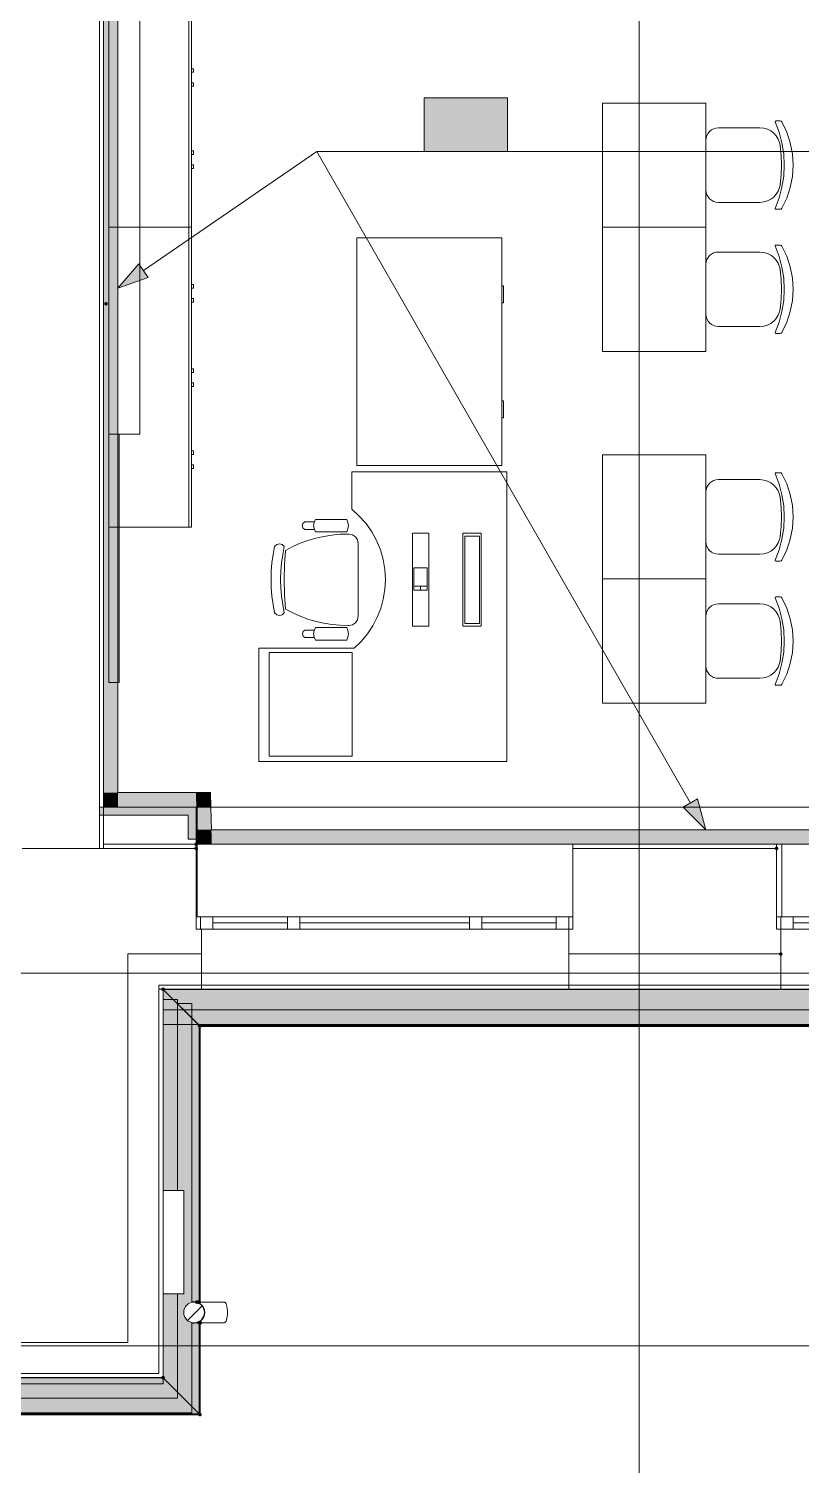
# Model space of a CAD drawing. Header units: millimetres. Extents: x 0 to 1189, y 0 to 841.
# Drawn here: x 375.7 to 413, y 282.1 to 351.5 of the extents above; entities that cross this region are included whole.
import ezdxf

# ---------------------------------------------------------------- set-up
doc = ezdxf.new("R2010")
doc.units = ezdxf.units.MM

msp = doc.modelspace()

# ---------------------------------------------------------------- hatches: boundary and pattern name
at = {"true_color": 0xf1d696}
h = msp.add_hatch(color=41, dxfattribs=at)
h.dxf.hatch_style = 2
h.paths.add_polyline_path([(379.982581, 314.604251), (379.282579, 314.604251), (379.282579, 366.601331), (379.982581, 366.601331)])
at = {"true_color": 0xffffff}
h = msp.add_hatch(color=7, dxfattribs=at)
h.dxf.hatch_style = 2
h.paths.add_polyline_path([(394.775603, 348.174303), (398.815609, 348.174303), (398.815609, 345.586299), (394.775603, 345.586299)])
h = msp.add_hatch(color=7, dxfattribs=at)
h.dxf.hatch_style = 2
h.paths.add_polyline_path([(394.775603, 348.174303), (398.815609, 348.174303), (398.815609, 345.586299), (394.775603, 345.586299)])
h = msp.add_hatch(color=7, dxfattribs=at)
h.dxf.hatch_style = 2
h.paths.add_polyline_path([(394.775603, 348.174303), (398.815609, 348.174303), (398.815609, 345.586299), (394.775603, 345.586299)])
at = {"true_color": 0x0077b0}
h = msp.add_hatch(color=144, dxfattribs=at)
h.paths.add_polyline_path([(395.987293, 346.776842), (395.987293, 347.583821), (395.957803, 347.740504), (395.868781, 347.871556), (395.740142, 347.957959), (395.583803, 347.987311), (395.427327, 347.957959), (395.296069, 347.871556), (395.208632, 347.740504), (395.180314, 347.583821), (395.180314, 346.776842), (395.208632, 346.620504), (395.296069, 346.491864), (395.427327, 346.402842), (395.583803, 346.373352), (395.740142, 346.402842), (395.868781, 346.491864), (395.957803, 346.620504)])
h.paths.add_polyline_path([(396.187935, 346.776842), (396.176782, 346.656186), (396.143356, 346.54416), (396.087709, 346.441126), (396.009893, 346.347445), (395.918124, 346.270146), (395.816072, 346.215636), (395.704407, 346.183347), (395.583803, 346.17271), (395.462071, 346.183347), (395.350364, 346.215636), (395.248165, 346.270146), (395.154958, 346.347445), (395.077228, 346.441126), (395.02177, 346.54416), (394.988534, 346.656186), (394.977466, 346.776842), (394.977466, 347.583821), (394.988534, 347.705554), (395.02177, 347.817261), (395.077228, 347.91946), (395.154958, 348.012667), (395.248165, 348.090483), (395.350364, 348.14613), (395.462071, 348.179556), (395.583803, 348.190709), (395.704459, 348.179599), (395.816485, 348.146474), (395.919519, 348.091646), (396.0132, 348.015423), (396.089104, 347.921785), (396.143769, 347.818639), (396.176833, 347.705984), (396.187935, 347.583821)])
h = msp.add_hatch(color=144, dxfattribs=at)
h.paths.add_polyline_path([(395.987293, 346.776842), (395.987293, 347.583821), (395.957803, 347.740504), (395.868781, 347.871556), (395.740142, 347.957959), (395.583803, 347.987311), (395.427327, 347.957959), (395.296069, 347.871556), (395.208632, 347.740504), (395.180314, 347.583821), (395.180314, 346.776842), (395.208632, 346.620504), (395.296069, 346.491864), (395.427327, 346.402842), (395.583803, 346.373352), (395.740142, 346.402842), (395.868781, 346.491864), (395.957803, 346.620504)])
h.paths.add_polyline_path([(396.187935, 346.776842), (396.176782, 346.656186), (396.143356, 346.54416), (396.087709, 346.441126), (396.009893, 346.347445), (395.918124, 346.270146), (395.816072, 346.215636), (395.704407, 346.183347), (395.583803, 346.17271), (395.462071, 346.183347), (395.350364, 346.215636), (395.248165, 346.270146), (395.154958, 346.347445), (395.077228, 346.441126), (395.02177, 346.54416), (394.988534, 346.656186), (394.977466, 346.776842), (394.977466, 347.583821), (394.988534, 347.705554), (395.02177, 347.817261), (395.077228, 347.91946), (395.154958, 348.012667), (395.248165, 348.090483), (395.350364, 348.14613), (395.462071, 348.179556), (395.583803, 348.190709), (395.704459, 348.179599), (395.816485, 348.146474), (395.919519, 348.091646), (396.0132, 348.015423), (396.089104, 347.921785), (396.143769, 347.818639), (396.176833, 347.705984), (396.187935, 347.583821)])
h = msp.add_hatch(color=144, dxfattribs=at)
h.paths.add_polyline_path([(395.987293, 346.776842), (395.987293, 347.583821), (395.957803, 347.740504), (395.868781, 347.871556), (395.740142, 347.957959), (395.583803, 347.987311), (395.427327, 347.957959), (395.296069, 347.871556), (395.208632, 347.740504), (395.180314, 347.583821), (395.180314, 346.776842), (395.208632, 346.620504), (395.296069, 346.491864), (395.427327, 346.402842), (395.583803, 346.373352), (395.740142, 346.402842), (395.868781, 346.491864), (395.957803, 346.620504)])
h.paths.add_polyline_path([(396.187935, 346.776842), (396.176782, 346.656186), (396.143356, 346.54416), (396.087709, 346.441126), (396.009893, 346.347445), (395.918124, 346.270146), (395.816072, 346.215636), (395.704407, 346.183347), (395.583803, 346.17271), (395.462071, 346.183347), (395.350364, 346.215636), (395.248165, 346.270146), (395.154958, 346.347445), (395.077228, 346.441126), (395.02177, 346.54416), (394.988534, 346.656186), (394.977466, 346.776842), (394.977466, 347.583821), (394.988534, 347.705554), (395.02177, 347.817261), (395.077228, 347.91946), (395.154958, 348.012667), (395.248165, 348.090483), (395.350364, 348.14613), (395.462071, 348.179556), (395.583803, 348.190709), (395.704459, 348.179599), (395.816485, 348.146474), (395.919519, 348.091646), (396.0132, 348.015423), (396.089104, 347.921785), (396.143769, 347.818639), (396.176833, 347.705984), (396.187935, 347.583821)])
h = msp.add_hatch(color=144, dxfattribs=at)
h.dxf.hatch_style = 2
h.paths.add_polyline_path([(398.410413, 347.8462), (398.178902, 347.614689), (398.108347, 347.583821), (398.03221, 347.609108), (398.006923, 347.685245), (398.035035, 347.7558), (398.430256, 348.151022), (398.471046, 348.180374), (398.511836, 348.190709), (398.587973, 348.165147), (398.61326, 348.088734), (398.61326, 346.271378), (398.587973, 346.196619), (398.511836, 346.17271), (398.4357, 346.196619), (398.410413, 346.271378)])
h = msp.add_hatch(color=144, dxfattribs=at)
h.dxf.hatch_style = 2
h.paths.add_polyline_path([(398.410413, 347.8462), (398.178902, 347.614689), (398.108347, 347.583821), (398.03221, 347.609108), (398.006923, 347.685245), (398.035035, 347.7558), (398.430256, 348.151022), (398.471046, 348.180374), (398.511836, 348.190709), (398.587973, 348.165147), (398.61326, 348.088734), (398.61326, 346.271378), (398.587973, 346.196619), (398.511836, 346.17271), (398.4357, 346.196619), (398.410413, 346.271378)])
h = msp.add_hatch(color=144, dxfattribs=at)
h.dxf.hatch_style = 2
h.paths.add_polyline_path([(398.410413, 347.8462), (398.178902, 347.614689), (398.108347, 347.583821), (398.03221, 347.609108), (398.006923, 347.685245), (398.035035, 347.7558), (398.430256, 348.151022), (398.471046, 348.180374), (398.511836, 348.190709), (398.587973, 348.165147), (398.61326, 348.088734), (398.61326, 346.271378), (398.587973, 346.196619), (398.511836, 346.17271), (398.4357, 346.196619), (398.410413, 346.271378)])
h = msp.add_hatch(color=144, dxfattribs=at)
h.dxf.hatch_style = 2
h.paths.add_polyline_path([(397.500833, 346.674867), (396.693854, 346.674867), (396.617717, 346.70043), (396.59243, 346.776842), (396.617717, 346.852979), (396.693854, 346.878266), (397.500833, 346.878266), (397.57697, 346.852979), (397.602257, 346.776842), (397.57697, 346.70043)])
h = msp.add_hatch(color=144, dxfattribs=at)
h.dxf.hatch_style = 2
h.paths.add_polyline_path([(397.500833, 346.674867), (396.693854, 346.674867), (396.617717, 346.70043), (396.59243, 346.776842), (396.617717, 346.852979), (396.693854, 346.878266), (397.500833, 346.878266), (397.57697, 346.852979), (397.602257, 346.776842), (397.57697, 346.70043)])
h = msp.add_hatch(color=144, dxfattribs=at)
h.dxf.hatch_style = 2
h.paths.add_polyline_path([(397.500833, 346.674867), (396.693854, 346.674867), (396.617717, 346.70043), (396.59243, 346.776842), (396.617717, 346.852979), (396.693854, 346.878266), (397.500833, 346.878266), (397.57697, 346.852979), (397.602257, 346.776842), (397.57697, 346.70043)])
h = msp.add_hatch(color=144, dxfattribs=at)
h.dxf.hatch_style = 2
h.paths.add_polyline_path([(379.982581, 338.980289), (380.986582, 340.15529), (381.439583, 339.496289)])
at = {"true_color": 0x999999}
h = msp.add_hatch(color=253, dxfattribs=at)
h.dxf.hatch_style = 2
h.paths.add_polyline_path([(379.40258, 338.314288), (379.339017, 338.28785), (379.31258, 338.224287), (379.339017, 338.160725), (379.40258, 338.134287), (379.467142, 338.160725), (379.49358, 338.224287), (379.467142, 338.28785)])
h = msp.add_hatch(color=253, dxfattribs=at)
h.dxf.hatch_style = 2
h.paths.add_polyline_path([(379.53258, 331.924278), (380.032581, 331.924278), (380.032581, 319.924259), (379.53258, 319.924259)])
at = {"true_color": 0xf1d696}
h = msp.add_hatch(color=41, dxfattribs=at)
h.dxf.hatch_style = 2
h.paths.add_polyline_path([(379.282579, 314.604251), (379.982581, 314.604251), (379.282579, 313.90425)])
h = msp.add_hatch(color=41, dxfattribs=at)
h.dxf.hatch_style = 2
h.paths.add_polyline_path([(379.982581, 314.604251), (379.982581, 313.90425), (379.282579, 313.90425)])
h = msp.add_hatch(color=41, dxfattribs=at)
h.dxf.hatch_style = 2
h.paths.add_polyline_path([(383.749586, 314.604251), (383.768586, 313.90425), (379.982581, 313.90425), (379.982581, 314.604251)])
h = msp.add_hatch(color=41, dxfattribs=at)
h.dxf.hatch_style = 2
h.paths.add_polyline_path([(383.749586, 314.604251), (384.449587, 314.604251), (383.768586, 313.90425)])
h = msp.add_hatch(color=41, dxfattribs=at)
h.dxf.hatch_style = 2
h.paths.add_polyline_path([(383.768586, 313.90425), (384.449587, 314.604251), (384.468587, 313.90425)])
h = msp.add_hatch(color=7)
h.dxf.hatch_style = 2
h.paths.add_polyline_path([(379.082579, 313.50425), (379.082579, 313.90425), (383.768586, 313.90425), (383.768586, 313.50425)])
h = msp.add_hatch(color=41, dxfattribs=at)
h.dxf.hatch_style = 2
h.paths.add_polyline_path([(384.498587, 312.804249), (383.797586, 312.804249), (383.768586, 313.90425), (384.468587, 313.90425)])
at = {"true_color": 0x0077b0}
h = msp.add_hatch(color=144, dxfattribs=at)
h.dxf.hatch_style = 2
h.paths.add_polyline_path([(408.395624, 312.804249), (407.305622, 313.90025), (407.999623, 314.298251)])
h = msp.add_hatch(color=7)
h.dxf.hatch_style = 2
h.paths.add_polyline_path([(383.368586, 312.354248), (383.368586, 313.50425), (383.768586, 313.50425), (383.768586, 312.354248)])
at = {"true_color": 0xf1d696}
h = msp.add_hatch(color=41, dxfattribs=at)
h.dxf.hatch_style = 2
h.paths.add_polyline_path([(384.498587, 312.804249), (383.835586, 312.123248), (383.816586, 312.123248), (383.797586, 312.804249)])
h = msp.add_hatch(color=41, dxfattribs=at)
h.dxf.hatch_style = 2
h.paths.add_polyline_path([(384.498587, 312.804249), (384.517587, 312.104248), (383.816586, 312.104248)])
h = msp.add_hatch(color=41, dxfattribs=at)
h.dxf.hatch_style = 2
h.paths.add_polyline_path([(429.318656, 312.804249), (429.318656, 312.104248), (384.517587, 312.104248), (384.498587, 312.804249)])
h = msp.add_hatch(color=7)
h.dxf.hatch_style = 2
h.paths.add_polyline_path([(383.768586, 312.014247), (383.832149, 312.040685), (383.858586, 312.104248), (383.832149, 312.16781), (383.768586, 312.194248), (383.758586, 312.194248), (383.695024, 312.16781), (383.668586, 312.104248), (383.695024, 312.040685), (383.758586, 312.014247)])
h = msp.add_hatch(color=7)
h.dxf.hatch_style = 2
h.paths.add_polyline_path([(383.758586, 311.994247), (383.695024, 311.96781), (383.668586, 311.904247), (383.695024, 311.840685), (383.758586, 311.814247), (383.768586, 311.814247), (383.832149, 311.840685), (383.858586, 311.904247), (383.832149, 311.96781), (383.768586, 311.994247)])
h = msp.add_hatch(color=41, dxfattribs=at)
h.dxf.hatch_style = 2
h.paths.add_polyline_path([(383.816586, 312.123248), (383.835586, 312.123248), (383.816586, 312.104248)])
h = msp.add_hatch(color=7)
h.dxf.hatch_style = 2
h.paths.add_polyline_path([(411.818629, 311.994247), (411.755067, 311.96781), (411.728629, 311.904247), (411.755067, 311.840685), (411.818629, 311.814247), (411.882192, 311.840685), (411.908629, 311.904247), (411.882192, 311.96781)])
h = msp.add_hatch(color=7)
h.dxf.hatch_style = 2
h.paths.add_polyline_path([(412.018629, 306.89424), (411.955067, 306.867802), (411.928629, 306.804239), (411.955067, 306.740677), (412.018629, 306.714239), (412.082192, 306.740677), (412.10863, 306.804239), (412.082192, 306.867802)])
h = msp.add_hatch(color=7)
h.dxf.hatch_style = 2
h.paths.add_polyline_path([(382.104944, 305.030597), (382.168584, 305.004346), (382.232224, 305.030597), (382.258475, 305.094237), (382.232224, 305.157877), (382.222224, 305.167877), (382.158584, 305.194128), (382.094944, 305.167877), (382.068693, 305.104237), (382.094944, 305.040597)])
at = {"true_color": 0x3d3d3d}
h = msp.add_hatch(color=250, dxfattribs=at)
h.dxf.hatch_style = 2
h.paths.add_polyline_path([(383.158585, 290.382214), (383.158585, 295.382222), (382.168584, 295.382222), (382.168584, 305.094237), (383.954587, 303.308234), (383.954587, 289.893214), (383.769586, 289.970214), (383.546586, 289.970214), (383.346586, 289.873214), (383.207585, 289.699213), (383.158585, 289.482213), (383.207585, 289.265213), (383.339586, 289.100212), (383.546586, 288.995212), (383.769586, 288.995212), (383.954587, 289.084212), (383.954587, 284.536205), (382.168584, 286.322208), (382.168584, 290.382214)])
h = msp.add_hatch(color=250, dxfattribs=at)
h.dxf.hatch_style = 2
h.paths.add_polyline_path([(461.658705, 305.094237), (461.658705, 304.904237), (465.658711, 304.904237), (465.658711, 305.094237), (486.500743, 305.094237), (486.500743, 303.308234), (383.954587, 303.308234), (382.168584, 305.094237)])
h = msp.add_hatch(color=7)
h.dxf.hatch_style = 2
h.paths.add_polyline_path([(383.867586, 303.269234), (383.934299, 303.252246), (383.993587, 303.287234), (384.010574, 303.353947), (383.975587, 303.413234), (383.904874, 303.433222), (383.845586, 303.398234), (383.828599, 303.331522)])
h = msp.add_hatch(color=7)
h.dxf.hatch_style = 2
h.paths.add_polyline_path([(383.879947, 303.254594), (383.943587, 303.228343), (384.007226, 303.254594), (384.033478, 303.318234), (384.007226, 303.381874), (383.938587, 303.413125), (383.874947, 303.386874), (383.848695, 303.323234)])
h = msp.add_hatch(color=250, dxfattribs=at)
h.dxf.hatch_style = 2
h.paths.add_polyline_path([(383.954587, 303.308234), (383.956587, 289.880214), (383.914587, 289.900214), (383.914587, 303.347234)])
h = msp.add_hatch(color=250, dxfattribs=at)
h.dxf.hatch_style = 2
h.paths.add_polyline_path([(383.914587, 303.347234), (486.500743, 303.347234), (486.500743, 303.308234), (483.486739, 303.306234), (383.956587, 303.306234)])
h = msp.add_hatch(color=250, dxfattribs=at)
h.dxf.hatch_style = 2
h.paths.add_polyline_path([(382.158584, 295.382222), (382.158584, 297.620225), (382.168584, 295.382222)])
h = msp.add_hatch(color=7)
h.dxf.hatch_style = 2
h.paths.add_polyline_path([(383.788586, 290.072214), (383.725024, 290.045776), (383.698586, 289.982214), (383.725024, 289.918651), (383.788586, 289.892214), (383.800586, 289.892214), (383.864149, 289.918651), (383.890586, 289.982214), (383.864149, 290.045776), (383.800586, 290.072214)])
h = msp.add_hatch(color=7)
h.dxf.hatch_style = 2
h.paths.add_polyline_path([(383.887586, 290.072214), (383.824024, 290.045776), (383.797586, 289.982214), (383.824024, 289.918651), (383.887586, 289.892214), (383.902587, 289.892214), (383.966149, 289.918651), (383.992587, 289.982214), (383.966149, 290.045776), (383.902587, 290.072214)])
h = msp.add_hatch(color=7)
h.dxf.hatch_style = 2
h.paths.add_polyline_path([(383.902587, 290.072214), (383.839024, 290.045776), (383.812586, 289.982214), (383.839024, 289.918651), (383.902587, 289.892214), (383.914587, 289.892214), (383.978149, 289.918651), (384.004587, 289.982214), (383.978149, 290.045776), (383.914587, 290.072214)])
h = msp.add_hatch(color=7)
h.dxf.hatch_style = 2
h.paths.add_polyline_path([(383.914587, 288.892212), (383.978149, 288.91865), (384.004587, 288.982212), (383.978149, 289.045775), (383.914587, 289.072212), (383.902587, 289.072212), (383.839024, 289.045775), (383.812586, 288.982212), (383.839024, 288.91865), (383.902587, 288.892212)])
h = msp.add_hatch(color=7)
h.dxf.hatch_style = 2
h.paths.add_polyline_path([(383.934587, 288.892212), (383.998149, 288.91865), (384.024587, 288.982212), (383.998149, 289.045775), (383.934587, 289.072212), (383.921587, 289.072212), (383.858024, 289.045775), (383.831586, 288.982212), (383.858024, 288.91865), (383.921587, 288.892212)])
h = msp.add_hatch(color=7)
h.dxf.hatch_style = 2
h.paths.add_polyline_path([(383.970587, 288.892212), (384.034149, 288.91865), (384.060587, 288.982212), (384.034149, 289.045775), (383.970587, 289.072212), (383.956587, 289.072212), (383.893024, 289.045775), (383.866586, 288.982212), (383.893024, 288.91865), (383.956587, 288.892212)])
h = msp.add_hatch(color=250, dxfattribs=at)
h.dxf.hatch_style = 2
h.paths.add_polyline_path([(383.954587, 289.084212), (383.956587, 284.534205), (383.914587, 284.576205), (383.914587, 289.065212)])
h = msp.add_hatch(color=250, dxfattribs=at)
h.dxf.hatch_style = 2
h.paths.add_polyline_path([(360.963551, 285.832207), (362.763554, 285.832207), (362.763554, 286.322208), (382.158584, 286.322208), (383.954587, 284.536205), (360.963551, 284.536205)])
h = msp.add_hatch(color=7)
h.dxf.hatch_style = 2
h.paths.add_polyline_path([(382.104944, 286.258568), (382.168584, 286.232317), (382.232224, 286.258568), (382.258475, 286.322208), (382.232224, 286.385848), (382.222224, 286.395848), (382.158584, 286.422099), (382.094944, 286.395848), (382.068693, 286.332208), (382.094944, 286.268568)])
h = msp.add_hatch(color=7)
h.dxf.hatch_style = 2
h.paths.add_polyline_path([(383.857947, 284.505566), (383.921587, 284.479314), (383.985226, 284.505566), (384.011478, 284.569205), (383.985226, 284.632845), (383.917587, 284.663097), (383.853947, 284.636845), (383.827695, 284.573205)])
h = msp.add_hatch(color=7)
h.dxf.hatch_style = 2
h.paths.add_polyline_path([(383.879947, 284.483566), (383.943587, 284.457314), (384.007226, 284.483566), (384.033478, 284.547205), (384.007226, 284.610845), (383.938587, 284.642097), (383.874947, 284.615845), (383.848695, 284.552205)])
h = msp.add_hatch(color=250, dxfattribs=at)
h.dxf.hatch_style = 2
h.paths.add_polyline_path([(383.904587, 284.576205), (383.956587, 284.534205), (360.963551, 284.534205), (360.963551, 284.576205)])

# ---------------------------------------------------------------- linework, layer by layer
at = {"color": 7, "lineweight": 0}
for points in [[(405.172619, 237.628134), (405.172619, 506.499545)], [(379.082579, 311.904247), (379.082579, 371.398338)], [(379.082579, 371.198338), (379.082579, 311.904247)], [(379.282579, 371.198338), (379.282579, 311.904247)], [(379.282579, 366.601331), (379.282579, 314.604251)], [(379.982581, 314.604251), (379.982581, 366.601331)], [(379.282579, 313.90425), (379.282579, 314.604251)], [(384.449587, 314.604251), (379.982581, 314.604251)], [(384.449587, 314.604251), (384.468587, 313.90425)], [(383.768586, 313.90425), (379.082579, 313.90425)], [(379.282579, 313.90425), (383.768586, 313.90425)], [(383.768586, 312.354248), (383.768586, 313.90425)], [(383.768586, 313.90425), (383.816586, 312.104248)], [(430.018657, 313.90425), (383.816586, 313.90425)], [(383.816586, 313.90425), (383.816586, 308.604242)], [(384.498587, 312.804249), (384.468587, 313.90425)], [(379.082579, 313.50425), (383.368586, 313.50425)], [(383.368586, 313.50425), (383.368586, 312.354248)], [(383.768586, 313.76225), (383.816586, 313.76225)], [(383.816586, 313.64225), (383.768586, 313.64225)], [(429.318656, 312.804249), (384.498587, 312.804249)], [(375.358573, 311.904247), (383.768586, 311.904247)], [(383.758586, 312.104248), (379.282579, 312.104248)], [(383.368586, 312.354248), (383.768586, 312.354248)], [(383.768586, 312.354248), (383.768586, 312.104248)], [(383.768586, 312.104248), (383.816586, 312.104248)], [(383.768586, 311.904247), (383.768586, 312.104248)], [(383.768586, 308.604242), (383.768586, 311.904247)], [(383.816586, 312.104248), (384.517587, 312.104248)], [(384.517587, 312.104248), (430.018657, 312.104248)], [(411.808629, 312.104248), (401.968614, 312.104248)], [(401.968614, 312.104248), (401.968614, 311.904247)], [(401.968614, 311.904247), (401.968614, 308.604242)], [(411.818629, 311.904247), (401.968614, 311.904247)], [(411.808629, 312.104248), (412.06663, 312.104248)], [(411.818629, 311.904247), (411.818629, 312.104248)], [(411.818629, 308.604242), (411.818629, 311.904247)], [(412.06663, 312.104248), (412.06663, 308.604242)], [(384.568588, 308.604242), (383.768586, 308.604242)], [(383.768586, 308.604242), (383.768586, 308.004241)], [(384.568588, 308.604242), (383.768586, 308.604242)], [(383.768586, 308.604242), (383.768586, 308.004241)], [(383.968587, 308.604242), (383.968587, 308.004241)], [(384.568588, 308.004241), (384.568588, 308.604242)], [(384.568588, 308.604242), (388.168593, 308.604242)], [(388.168593, 308.304242), (384.568588, 308.304242)], [(388.168593, 308.004241), (388.168593, 308.604242)], [(388.168593, 308.604242), (388.768594, 308.604242)], [(388.768594, 308.604242), (388.168593, 308.604242)], [(388.768594, 308.604242), (388.768594, 308.004241)], [(388.768594, 308.604242), (396.968606, 308.604242)], [(396.968606, 308.304242), (388.768594, 308.304242)], [(396.968606, 308.004241), (396.968606, 308.604242)], [(396.968606, 308.604242), (397.568607, 308.604242)], [(397.568607, 308.604242), (396.968606, 308.604242)], [(397.568607, 308.604242), (397.568607, 308.004241)], [(397.568607, 308.604242), (401.168613, 308.604242)], [(401.168613, 308.304242), (397.568607, 308.304242)], [(401.168613, 308.004241), (401.168613, 308.604242)], [(401.168613, 308.604242), (401.968614, 308.604242)], [(401.968614, 308.604242), (401.168613, 308.604242)], [(401.768614, 308.604242), (401.768614, 308.004241)], [(401.968614, 308.604242), (401.968614, 308.004241)], [(401.968614, 308.004241), (401.968614, 308.604242)], [(412.61863, 308.604242), (411.818629, 308.604242)], [(411.818629, 308.604242), (411.818629, 308.004241)], [(412.61863, 308.604242), (411.818629, 308.604242)], [(411.818629, 308.604242), (411.818629, 308.004241)], [(412.018629, 308.604242), (412.018629, 308.004241)], [(412.61863, 308.004241), (412.61863, 308.604242)], [(412.61863, 308.604242), (416.218636, 308.604242)], [(416.218636, 308.304242), (412.61863, 308.304242)], [(383.768586, 308.004241), (384.568588, 308.004241)], [(383.768586, 308.004241), (384.568588, 308.004241)], [(384.018587, 306.804239), (384.018587, 308.004241)], [(388.168593, 308.004241), (384.568588, 308.004241)], [(388.768594, 308.004241), (388.168593, 308.004241)], [(388.168593, 308.004241), (388.768594, 308.004241)], [(396.968606, 308.004241), (388.768594, 308.004241)], [(397.568607, 308.004241), (396.968606, 308.004241)], [(396.968606, 308.004241), (397.568607, 308.004241)], [(401.168613, 308.004241), (397.568607, 308.004241)], [(401.968614, 308.004241), (401.168613, 308.004241)], [(401.168613, 308.004241), (401.968614, 308.004241)], [(401.768614, 308.004241), (401.768614, 306.804239)], [(411.818629, 308.004241), (412.61863, 308.004241)], [(411.818629, 308.004241), (412.61863, 308.004241)], [(412.018629, 306.804239), (412.018629, 308.004241)], [(416.218636, 308.004241), (412.61863, 308.004241)], [(384.018587, 306.804239), (380.458581, 306.804239)], [(380.458581, 306.804239), (380.458581, 288.032211)], [(384.018587, 305.104237), (384.018587, 306.804239)], [(401.768614, 306.804239), (401.768614, 305.104237)], [(412.018629, 306.804239), (401.768614, 306.804239)], [(412.018629, 305.104237), (412.018629, 306.804239)], [(202.529309, 305.871238), (730.632116, 305.871238)], [(384.018587, 305.304237), (381.958584, 305.304237)], [(381.958584, 305.304237), (381.958584, 286.532208)], [(382.158584, 305.104237), (381.958584, 305.104237)], [(382.158584, 305.104237), (384.018587, 305.104237)], [(382.158584, 286.332208), (382.158584, 305.104237)], [(382.158584, 305.104237), (384.008587, 305.104237)], [(382.168584, 305.094237), (383.941587, 303.320234)], [(383.954587, 303.308234), (382.168584, 305.094237)], [(382.168584, 305.094237), (382.168584, 295.382222)], [(382.168584, 305.094237), (382.168584, 295.382222)], [(461.658705, 305.094237), (382.168584, 305.094237)], [(461.658705, 305.094237), (382.168584, 305.094237)], [(384.008587, 305.104237), (401.768614, 305.104237)], [(401.768614, 305.104237), (384.008587, 305.104237)], [(401.768614, 305.304237), (384.018587, 305.304237)], [(412.018629, 305.304237), (401.768614, 305.304237)], [(401.768614, 305.104237), (412.018629, 305.104237)], [(412.008629, 305.104237), (429.718657, 305.104237)], [(429.718657, 305.104237), (412.008629, 305.104237)], [(429.718657, 305.304237), (412.018629, 305.304237)], [(382.858585, 304.604236), (382.168584, 304.604236)], [(486.500743, 304.104235), (382.168584, 304.104235)], [(382.858585, 295.382222), (382.858585, 304.604236)], [(383.558586, 304.408236), (382.858585, 304.408236)], [(383.558586, 304.408236), (383.558586, 289.970214)], [(486.500743, 303.404234), (382.168584, 303.404234)], [(383.941587, 303.320234), (383.902587, 303.359234)], [(383.902587, 303.359234), (383.902587, 289.906214)], [(383.902587, 303.359234), (383.914587, 303.347234)], [(486.500743, 303.359234), (383.902587, 303.359234)], [(383.914587, 303.347234), (383.941587, 303.320234)], [(383.941587, 303.320234), (383.914587, 303.347234)], [(383.914587, 303.347234), (383.914587, 289.900214)], [(383.914587, 303.347234), (383.941587, 303.320234)], [(486.500743, 303.347234), (383.914587, 303.347234)], [(383.917587, 303.344234), (383.917587, 289.898214)], [(486.500743, 303.344234), (383.917587, 303.344234)], [(383.938587, 303.323234), (383.921587, 303.341234)], [(383.921587, 303.341234), (383.921587, 289.897214)], [(383.921587, 303.341234), (383.938587, 303.323234)], [(486.500743, 303.341234), (383.921587, 303.341234)], [(383.938587, 303.323234), (383.938587, 289.888214)], [(486.500743, 303.323234), (383.938587, 303.323234)], [(383.941587, 303.320234), (383.941587, 289.887214)], [(383.954587, 303.308234), (383.941587, 303.320234)], [(383.941587, 303.320234), (383.954587, 303.308234)], [(486.500743, 303.320234), (383.941587, 303.320234)], [(383.943587, 303.318234), (383.943587, 289.886214)], [(486.500743, 303.318234), (383.943587, 303.318234)], [(383.944587, 303.317234), (383.944587, 289.885214)], [(383.944587, 303.317234), (383.956587, 303.306234)], [(486.500743, 303.317234), (383.944587, 303.317234)], [(383.954587, 303.308234), (383.954587, 289.881214)], [(486.500743, 303.308234), (383.954587, 303.308234)], [(383.956587, 303.306234), (383.956587, 289.880214)], [(486.500743, 303.306234), (383.956587, 303.306234)], [(383.158585, 295.382222), (382.158584, 295.382222)], [(383.158585, 290.382214), (383.158585, 295.382222)], [(382.158584, 290.382214), (383.158585, 290.382214)], [(382.168584, 290.382214), (382.168584, 286.322208)], [(382.168584, 290.382214), (382.168584, 286.322208)], [(382.858585, 290.382214), (382.858585, 285.332207)], [(383.158585, 289.482213), (383.168708, 289.58294), (383.197757, 289.676776), (383.243752, 289.761706), (383.304711, 289.835713), (383.378654, 289.896784), (383.463601, 289.942901), (383.557572, 289.97205), (383.658586, 289.982214), (383.759313, 289.97205), (383.853149, 289.942901), (383.938079, 289.896784), (384.012087, 289.835713), (384.073157, 289.761706), (384.119274, 289.676776), (384.148423, 289.58294), (384.158587, 289.482213)], [(384.158587, 289.482213), (384.148423, 289.381486), (384.119274, 289.28765), (384.073157, 289.20272), (384.012087, 289.128712), (383.938079, 289.067642), (383.853149, 289.021525), (383.759313, 288.992376), (383.658586, 288.982212), (383.557572, 288.992376), (383.463601, 289.021525), (383.378654, 289.067642), (383.304711, 289.128712), (383.243752, 289.20272), (383.197757, 289.28765), (383.168708, 289.381486), (383.158585, 289.482213)], [(383.341586, 289.097212), (384.035587, 289.791213)], [(383.557586, 289.993214), (383.658586, 290.002214), (383.773586, 289.989214)], [(383.773586, 289.989214), (383.907587, 289.938214)], [(383.800586, 289.982214), (383.827586, 289.982214)], [(383.827586, 289.982214), (383.856586, 289.982214)], [(383.856586, 289.982214), (383.887586, 289.982214)], [(383.907587, 289.938214), (383.919587, 289.932214)], [(383.921587, 289.982214), (383.938587, 289.982214)], [(383.926587, 289.928214), (383.942587, 289.918214)], [(383.956587, 289.982214), (383.991587, 289.982214)], [(383.958587, 289.906214), (384.05118, 289.822807), (384.120337, 289.721213), (384.163618, 289.606119), (384.178587, 289.482213)], [(384.178587, 289.482213), (384.163618, 289.358869), (384.120337, 289.243963), (384.05118, 289.142181), (383.958587, 289.058212)], [(383.991587, 289.982214), (384.030587, 289.982214)], [(384.030587, 289.982214), (384.070587, 289.982214)], [(384.070587, 289.982214), (384.113587, 289.982214)], [(384.113587, 289.982214), (384.156587, 289.982214)], [(384.156587, 289.982214), (384.202587, 289.982214)], [(384.202587, 289.982214), (384.249587, 289.982214)], [(384.249587, 289.982214), (384.297587, 289.982214)], [(384.297587, 289.982214), (384.347587, 289.982214)], [(384.347587, 289.982214), (384.398587, 289.982214)], [(384.398587, 289.982214), (384.451587, 289.982214)], [(384.451587, 289.982214), (384.504587, 289.982214)], [(384.504587, 289.982214), (384.559588, 289.982214)], [(384.559588, 289.982214), (384.614588, 289.982214)], [(384.614588, 289.982214), (384.670588, 289.982214)], [(384.670588, 289.982214), (384.694588, 289.982214)], [(385.119588, 289.982214), (384.694588, 289.982214)], [(385.119572, 289.982238), (385.150593, 289.972074), (385.179493, 289.942925), (385.205652, 289.896808), (385.228447, 289.835738), (385.247257, 289.76173), (385.261462, 289.6768), (385.270441, 289.582964), (385.273572, 289.482237)], [(385.273572, 289.482237), (385.270441, 289.38151), (385.261462, 289.287674), (385.247257, 289.202744), (385.228447, 289.128737), (385.205652, 289.067666), (385.179494, 289.021549), (385.150593, 288.9924), (385.119572, 288.982236)], [(383.773586, 288.975212), (383.658586, 288.962212), (383.557586, 288.972212)], [(383.558586, 288.995212), (383.558586, 284.632206)], [(383.907587, 289.026212), (383.773586, 288.975212)], [(383.811586, 288.982212), (383.788586, 288.982212)], [(383.839586, 288.982212), (383.811586, 288.982212)], [(383.868586, 288.982212), (383.839586, 288.982212)], [(383.900587, 288.982212), (383.868586, 288.982212)], [(383.902587, 289.059212), (383.902587, 284.588205)], [(383.919587, 289.033212), (383.907587, 289.026212)], [(383.914587, 289.065212), (383.914587, 284.576205)], [(383.917587, 289.066212), (383.917587, 284.573205)], [(383.921587, 289.068212), (383.921587, 284.569205)], [(383.942587, 289.047212), (383.926587, 289.037212)], [(383.938587, 289.076212), (383.938587, 284.552205)], [(383.941587, 289.078212), (383.941587, 284.549205)], [(383.943587, 289.079212), (383.943587, 284.547205)], [(383.944587, 289.079212), (383.944587, 284.546205)], [(383.954587, 289.084212), (383.954587, 284.536205)], [(383.956587, 289.085212), (383.956587, 284.534205)], [(384.007587, 288.982212), (383.970587, 288.982212)], [(384.046587, 288.982212), (384.007587, 288.982212)], [(384.088587, 288.982212), (384.046587, 288.982212)], [(384.131587, 288.982212), (384.088587, 288.982212)], [(384.175587, 288.982212), (384.131587, 288.982212)], [(384.221587, 288.982212), (384.175587, 288.982212)], [(384.269587, 288.982212), (384.221587, 288.982212)], [(384.318587, 288.982212), (384.269587, 288.982212)], [(384.368587, 288.982212), (384.318587, 288.982212)], [(384.420587, 288.982212), (384.368587, 288.982212)], [(384.473587, 288.982212), (384.420587, 288.982212)], [(384.527587, 288.982212), (384.473587, 288.982212)], [(384.582588, 288.982212), (384.527587, 288.982212)], [(384.637588, 288.982212), (384.582588, 288.982212)], [(384.694588, 288.982212), (384.637588, 288.982212)], [(384.694588, 288.982212), (385.119588, 288.982212)], [(202.529309, 287.87121), (805.800231, 287.87121)], [(300.295459, 288.032211), (380.458581, 288.032211)], [(298.603456, 286.332208), (381.958584, 286.332208)], [(381.958584, 286.532208), (298.802457, 286.532208)], [(362.763554, 286.322208), (382.168584, 286.322208)], [(362.763554, 286.322208), (382.168584, 286.322208)], [(362.763554, 286.032208), (382.158584, 286.032208)], [(382.158584, 286.332208), (381.958584, 286.332208)], [(382.158584, 286.332208), (381.958584, 286.332208)], [(382.158584, 286.032208), (382.158584, 286.322208)], [(383.954587, 284.536205), (382.168584, 286.322208)], [(382.168584, 286.322208), (383.941587, 284.549205)], [(382.858585, 285.332207), (320.163489, 285.332207)], [(383.558586, 284.632206), (360.918551, 284.632206)], [(360.963551, 284.588205), (383.902587, 284.588205)], [(360.963551, 284.576205), (383.914587, 284.576205)], [(360.963551, 284.573205), (383.917587, 284.573205)], [(360.963551, 284.569205), (383.921587, 284.569205)], [(360.963551, 284.552205), (383.938587, 284.552205)], [(360.963551, 284.549205), (383.941587, 284.549205)], [(360.963551, 284.547205), (383.943587, 284.547205)], [(360.963551, 284.546205), (383.944587, 284.546205)], [(360.963551, 284.536205), (383.954587, 284.536205)], [(360.963551, 284.534205), (383.956587, 284.534205)], [(383.902587, 284.588205), (383.914587, 284.576205)], [(383.941587, 284.549205), (383.902587, 284.588205)], [(383.914587, 284.576205), (383.941587, 284.549205)], [(383.941587, 284.549205), (383.914587, 284.576205)], [(383.914587, 284.576205), (383.941587, 284.549205)], [(383.921587, 284.569205), (383.938587, 284.552205)], [(383.938587, 284.552205), (383.921587, 284.569205)], [(383.941587, 284.549205), (383.954587, 284.536205)], [(383.954587, 284.536205), (383.941587, 284.549205)], [(383.944587, 284.546205), (383.956587, 284.534205)]]:
    msp.add_lwpolyline(points, dxfattribs=at)
at = {"color": 253, "lineweight": 0, "true_color": 0x999999}
for points in [[(379.53258, 356.424315), (379.53258, 341.924293)], [(383.412586, 341.924293), (383.412586, 356.424315)], [(383.532586, 341.924293), (383.532586, 356.424315)], [(379.53258, 331.924278), (379.53258, 351.924308)], [(381.032582, 351.924308), (381.032582, 331.924278)], [(383.532586, 349.583305), (383.532586, 349.409305)], [(383.634586, 349.583305), (383.532586, 349.583305)], [(383.532586, 349.409305), (383.634586, 349.409305)], [(383.634586, 349.409305), (383.634586, 349.583305)], [(383.532586, 348.906304), (383.532586, 348.732303)], [(383.634586, 348.906304), (383.532586, 348.906304)], [(383.532586, 348.732303), (383.634586, 348.732303)], [(383.634586, 348.732303), (383.634586, 348.906304)], [(403.402616, 341.924293), (403.402616, 347.924302)], [(403.402616, 347.924302), (408.402624, 347.924302)], [(408.402624, 347.924302), (408.402624, 341.924293)], [(408.402624, 346.124299), (408.414829, 346.245401), (408.449827, 346.358112), (408.505192, 346.460042), (408.578499, 346.5488), (408.667322, 346.621996), (408.769234, 346.677238), (408.88181, 346.712136), (409.002625, 346.7243)], [(408.402624, 346.124299), (408.414829, 346.245401), (408.449827, 346.358112), (408.505192, 346.460042), (408.578499, 346.5488), (408.667322, 346.621996), (408.769234, 346.677238), (408.88181, 346.712136), (409.002625, 346.7243)], [(409.002625, 346.7243), (411.005628, 346.7243)], [(409.002625, 346.7243), (411.005628, 346.7243)], [(411.005628, 346.7243), (411.193865, 346.706587), (411.370769, 346.655535), (411.532885, 346.574271), (411.676754, 346.465925), (411.79892, 346.333626), (411.895926, 346.180503), (411.964315, 346.009684), (412.000629, 345.824299)], [(411.005628, 346.7243), (411.193865, 346.706587), (411.370769, 346.655535), (411.532885, 346.574271), (411.676754, 346.465925), (411.79892, 346.333626), (411.895926, 346.180503), (411.964315, 346.009684), (412.000629, 345.824299)], [(411.749629, 347.016301), (411.746629, 347.029301), (411.755254, 347.050676), (411.776629, 347.059301)], [(411.749629, 347.016301), (411.746629, 347.029301), (411.755254, 347.050676), (411.776629, 347.059301)], [(411.749629, 347.016301), (411.939989, 346.512659), (412.077005, 345.993174), (412.159833, 345.462252), (412.18763, 344.924298), (412.159833, 344.386484), (412.077005, 343.855796), (411.939989, 343.336358), (411.749629, 342.832294)], [(411.749629, 347.016301), (411.939989, 346.512659), (412.077005, 345.993174), (412.159833, 345.462252), (412.18763, 344.924298), (412.159833, 344.386484), (412.077005, 343.855796), (411.939989, 343.336358), (411.749629, 342.832294)], [(411.992629, 347.059301), (411.776629, 347.059301)], [(411.992629, 347.059301), (411.776629, 347.059301)], [(411.992629, 347.059301), (412.041505, 347.046676), (412.07763, 347.012301)], [(411.992629, 347.059301), (412.041505, 347.046676), (412.07763, 347.012301)], [(412.07763, 347.012301), (412.311349, 346.519269), (412.48038, 346.002799), (412.583037, 345.46908), (412.61763, 344.924298), (412.583037, 344.379937), (412.48038, 343.846171), (412.311349, 343.329467), (412.07763, 342.836294)], [(412.07763, 347.012301), (412.311349, 346.519269), (412.48038, 346.002799), (412.583037, 345.46908), (412.61763, 344.924298), (412.583037, 344.379937), (412.48038, 343.846171), (412.311349, 343.329467), (412.07763, 342.836294)], [(408.402624, 343.723296), (408.402624, 346.124299)], [(408.402624, 343.723296), (408.402624, 346.124299)], [(411.995629, 345.865299), (412.037505, 345.395923), (412.05163, 344.924298), (412.037505, 344.453047), (411.995629, 343.983296)], [(411.995629, 345.865299), (412.037505, 345.395923), (412.05163, 344.924298), (412.037505, 344.453047), (411.995629, 343.983296)], [(383.532586, 345.614299), (383.532586, 345.440298)], [(383.634586, 345.614299), (383.532586, 345.614299)], [(383.532586, 345.440298), (383.634586, 345.440298)], [(383.634586, 345.440298), (383.634586, 345.614299)], [(383.532586, 344.937298), (383.532586, 344.763297)], [(383.634586, 344.937298), (383.532586, 344.937298)], [(383.532586, 344.763297), (383.634586, 344.763297)], [(383.634586, 344.763297), (383.634586, 344.937298)], [(409.002625, 343.124295), (408.88181, 343.1365), (408.769234, 343.171498), (408.667322, 343.226863), (408.578499, 343.30017), (408.505192, 343.388993), (408.449827, 343.490905), (408.414829, 343.603481), (408.402624, 343.724296)], [(409.002625, 343.124295), (408.88181, 343.1365), (408.769234, 343.171498), (408.667322, 343.226863), (408.578499, 343.30017), (408.505192, 343.388993), (408.449827, 343.490905), (408.414829, 343.603481), (408.402624, 343.724296)], [(412.000629, 344.024296), (411.964315, 343.838911), (411.895926, 343.668093), (411.79892, 343.514969), (411.676754, 343.38267), (411.532885, 343.274324), (411.370769, 343.193061), (411.193865, 343.142008), (411.005628, 343.124295)], [(412.000629, 344.024296), (411.964315, 343.838911), (411.895926, 343.668093), (411.79892, 343.514969), (411.676754, 343.38267), (411.532885, 343.274324), (411.370769, 343.193061), (411.193865, 343.142008), (411.005628, 343.124295)], [(409.002625, 343.124295), (411.005628, 343.124295)], [(409.002625, 343.124295), (411.005628, 343.124295)], [(411.776629, 342.789294), (411.755254, 342.798294), (411.746629, 342.819294), (411.749629, 342.832294)], [(411.776629, 342.789294), (411.755254, 342.798294), (411.746629, 342.819294), (411.749629, 342.832294)], [(411.992629, 342.789294), (411.776629, 342.789294)], [(411.992629, 342.789294), (411.776629, 342.789294)], [(412.07763, 342.836294), (412.041505, 342.801919), (411.992629, 342.789294)], [(412.07763, 342.836294), (412.041505, 342.801919), (411.992629, 342.789294)], [(383.532586, 341.924293), (379.53258, 341.924293)], [(379.53258, 341.924293), (379.53258, 327.424271)], [(379.53258, 341.924293), (383.532586, 341.924293)], [(383.412586, 327.424271), (383.412586, 341.924293)], [(383.532586, 327.424271), (383.532586, 341.924293)], [(403.402616, 335.924284), (403.402616, 341.924293)], [(403.402616, 341.924293), (408.402624, 341.924293)], [(408.402624, 341.924293), (403.402616, 341.924293)], [(408.402624, 341.924293), (408.402624, 335.924284)], [(398.532609, 341.404292), (391.532598, 341.404292)], [(391.532598, 341.404292), (391.532598, 330.404275)], [(398.532609, 330.404275), (398.532609, 341.404292)], [(411.749629, 341.016292), (411.746629, 341.029292), (411.755254, 341.050667), (411.776629, 341.059292)], [(411.749629, 341.016292), (411.746629, 341.029292), (411.755254, 341.050667), (411.776629, 341.059292)], [(411.749629, 341.016292), (411.939989, 340.51265), (412.077005, 339.993165), (412.159833, 339.462242), (412.18763, 338.924288), (412.159833, 338.386475), (412.077005, 337.855787), (411.939989, 337.336349), (411.749629, 336.832285)], [(411.749629, 341.016292), (411.939989, 340.51265), (412.077005, 339.993165), (412.159833, 339.462242), (412.18763, 338.924288), (412.159833, 338.386475), (412.077005, 337.855787), (411.939989, 337.336349), (411.749629, 336.832285)], [(411.992629, 341.059292), (411.776629, 341.059292)], [(411.992629, 341.059292), (411.776629, 341.059292)], [(411.992629, 341.059292), (412.041505, 341.046667), (412.07763, 341.012292)], [(411.992629, 341.059292), (412.041505, 341.046667), (412.07763, 341.012292)], [(412.07763, 341.012292), (412.311349, 340.51926), (412.48038, 340.00279), (412.583037, 339.469071), (412.61763, 338.924288), (412.583037, 338.379928), (412.48038, 337.846162), (412.311349, 337.329458), (412.07763, 336.836285)], [(412.07763, 341.012292), (412.311349, 340.51926), (412.48038, 340.00279), (412.583037, 339.469071), (412.61763, 338.924288), (412.583037, 338.379928), (412.48038, 337.846162), (412.311349, 337.329458), (412.07763, 336.836285)], [(408.402624, 340.12429), (408.414829, 340.245392), (408.449827, 340.358103), (408.505192, 340.460033), (408.578499, 340.548791), (408.667322, 340.621986), (408.769234, 340.677229), (408.88181, 340.712127), (409.002625, 340.724291)], [(408.402624, 340.12429), (408.414829, 340.245392), (408.449827, 340.358103), (408.505192, 340.460033), (408.578499, 340.548791), (408.667322, 340.621986), (408.769234, 340.677229), (408.88181, 340.712127), (409.002625, 340.724291)], [(409.002625, 340.724291), (411.005628, 340.724291)], [(409.002625, 340.724291), (411.005628, 340.724291)], [(411.005628, 340.724291), (411.193865, 340.706578), (411.370769, 340.655526), (411.532885, 340.574262), (411.676754, 340.465916), (411.79892, 340.333617), (411.895926, 340.180494), (411.964315, 340.009675), (412.000629, 339.82429)], [(411.005628, 340.724291), (411.193865, 340.706578), (411.370769, 340.655526), (411.532885, 340.574262), (411.676754, 340.465916), (411.79892, 340.333617), (411.895926, 340.180494), (411.964315, 340.009675), (412.000629, 339.82429)], [(408.402624, 337.723287), (408.402624, 340.12429)], [(408.402624, 337.723287), (408.402624, 340.12429)], [(411.995629, 339.86529), (412.037505, 339.395914), (412.05163, 338.924288), (412.037505, 338.453038), (411.995629, 337.983287)], [(411.995629, 339.86529), (412.037505, 339.395914), (412.05163, 338.924288), (412.037505, 338.453038), (411.995629, 337.983287)], [(383.532586, 339.153289), (383.532586, 338.979289)], [(383.634586, 339.153289), (383.532586, 339.153289)], [(383.532586, 338.979289), (383.634586, 338.979289)], [(383.634586, 338.979289), (383.634586, 339.153289)], [(398.622609, 339.089289), (398.532609, 339.089289)], [(398.622609, 338.271287), (398.622609, 339.089289)], [(383.532586, 338.476288), (383.532586, 338.302288)], [(383.634586, 338.476288), (383.532586, 338.476288)], [(383.532586, 338.302288), (383.634586, 338.302288)], [(383.634586, 338.302288), (383.634586, 338.476288)], [(398.532609, 338.271287), (398.622609, 338.271287)], [(409.002625, 337.124286), (408.88181, 337.136491), (408.769234, 337.171489), (408.667322, 337.226854), (408.578499, 337.300161), (408.505192, 337.388983), (408.449827, 337.490896), (408.414829, 337.603472), (408.402624, 337.724287)], [(409.002625, 337.124286), (408.88181, 337.136491), (408.769234, 337.171489), (408.667322, 337.226854), (408.578499, 337.300161), (408.505192, 337.388983), (408.449827, 337.490896), (408.414829, 337.603472), (408.402624, 337.724287)], [(412.000629, 338.024287), (411.964315, 337.838902), (411.895926, 337.668083), (411.79892, 337.51496), (411.676754, 337.382661), (411.532885, 337.274315), (411.370769, 337.193051), (411.193865, 337.141999), (411.005628, 337.124286)], [(412.000629, 338.024287), (411.964315, 337.838902), (411.895926, 337.668083), (411.79892, 337.51496), (411.676754, 337.382661), (411.532885, 337.274315), (411.370769, 337.193051), (411.193865, 337.141999), (411.005628, 337.124286)], [(409.002625, 337.124286), (411.005628, 337.124286)], [(409.002625, 337.124286), (411.005628, 337.124286)], [(411.776629, 336.789285), (411.755254, 336.798285), (411.746629, 336.819285), (411.749629, 336.832285)], [(411.776629, 336.789285), (411.755254, 336.798285), (411.746629, 336.819285), (411.749629, 336.832285)], [(411.992629, 336.789285), (411.776629, 336.789285)], [(411.992629, 336.789285), (411.776629, 336.789285)], [(412.07763, 336.836285), (412.041505, 336.80191), (411.992629, 336.789285)], [(412.07763, 336.836285), (412.041505, 336.80191), (411.992629, 336.789285)], [(408.402624, 335.924284), (403.402616, 335.924284)], [(383.532586, 335.083283), (383.532586, 334.909282)], [(383.634586, 335.083283), (383.532586, 335.083283)], [(383.532586, 334.909282), (383.634586, 334.909282)], [(383.634586, 334.909282), (383.634586, 335.083283)], [(383.532586, 334.406282), (383.532586, 334.232281)], [(383.634586, 334.406282), (383.532586, 334.406282)], [(383.532586, 334.232281), (383.634586, 334.232281)], [(383.634586, 334.232281), (383.634586, 334.406282)], [(398.532609, 333.53628), (398.622609, 333.53628)], [(398.622609, 333.53628), (398.622609, 332.718279)], [(398.622609, 332.718279), (398.532609, 332.718279)], [(381.032582, 331.924278), (379.53258, 331.924278)], [(379.53258, 331.924278), (380.032581, 331.924278)], [(379.53258, 319.924259), (379.53258, 331.924278)], [(380.032581, 331.924278), (380.032581, 319.924259)], [(383.532586, 331.114277), (383.532586, 330.940276)], [(383.634586, 331.114277), (383.532586, 331.114277)], [(383.532586, 330.940276), (383.634586, 330.940276)], [(383.532586, 330.437276), (383.532586, 330.263275)], [(383.634586, 330.437276), (383.532586, 330.437276)], [(383.634586, 330.940276), (383.634586, 331.114277)], [(383.634586, 330.263275), (383.634586, 330.437276)], [(403.402616, 324.924267), (403.402616, 330.924276)], [(403.402616, 330.924276), (408.402624, 330.924276)], [(408.402624, 330.924276), (408.402624, 324.924267)], [(383.532586, 330.263275), (383.634586, 330.263275)], [(398.782609, 330.104275), (391.282598, 330.104275)], [(398.782609, 330.104275), (391.282598, 330.104275)], [(391.282598, 330.104275), (391.282598, 328.295272)], [(391.532598, 330.404275), (398.532609, 330.404275)], [(398.782609, 330.104275), (398.782609, 316.104254)], [(398.782609, 316.104254), (398.782609, 330.104275)], [(411.749629, 330.016275), (411.746629, 330.029275), (411.755254, 330.05065), (411.776629, 330.059275)], [(411.749629, 330.016275), (411.746629, 330.029275), (411.755254, 330.05065), (411.776629, 330.059275)], [(411.749629, 330.016275), (411.939989, 329.512633), (412.077005, 328.993148), (412.159833, 328.462226), (412.18763, 327.924272), (412.159833, 327.386458), (412.077005, 326.85577), (411.939989, 326.336332), (411.749629, 325.832268)], [(411.749629, 330.016275), (411.939989, 329.512633), (412.077005, 328.993148), (412.159833, 328.462226), (412.18763, 327.924272), (412.159833, 327.386458), (412.077005, 326.85577), (411.939989, 326.336332), (411.749629, 325.832268)], [(411.992629, 330.059275), (411.776629, 330.059275)], [(411.992629, 330.059275), (411.776629, 330.059275)], [(411.992629, 330.059275), (412.041505, 330.04665), (412.07763, 330.012275)], [(411.992629, 330.059275), (412.041505, 330.04665), (412.07763, 330.012275)], [(412.07763, 330.012275), (412.311349, 329.519243), (412.48038, 329.002773), (412.583037, 328.469054), (412.61763, 327.924272), (412.583037, 327.379911), (412.48038, 326.846145), (412.311349, 326.329441), (412.07763, 325.836268)], [(412.07763, 330.012275), (412.311349, 329.519243), (412.48038, 329.002773), (412.583037, 328.469054), (412.61763, 327.924272), (412.583037, 327.379911), (412.48038, 326.846145), (412.311349, 326.329441), (412.07763, 325.836268)], [(408.402624, 329.124274), (408.414829, 329.245375), (408.449827, 329.358086), (408.505192, 329.460016), (408.578499, 329.548774), (408.667322, 329.62197), (408.769234, 329.677212), (408.88181, 329.71211), (409.002625, 329.724274)], [(408.402624, 329.124274), (408.414829, 329.245375), (408.449827, 329.358086), (408.505192, 329.460016), (408.578499, 329.548774), (408.667322, 329.62197), (408.769234, 329.677212), (408.88181, 329.71211), (409.002625, 329.724274)], [(408.402624, 326.72327), (408.402624, 329.124274)], [(408.402624, 326.72327), (408.402624, 329.124274)], [(409.002625, 329.724274), (411.005628, 329.724274)], [(409.002625, 329.724274), (411.005628, 329.724274)], [(411.005628, 329.724274), (411.193865, 329.706562), (411.370769, 329.655509), (411.532885, 329.574245), (411.676754, 329.465899), (411.79892, 329.3336), (411.895926, 329.180477), (411.964315, 329.009658), (412.000629, 328.824273)], [(411.005628, 329.724274), (411.193865, 329.706562), (411.370769, 329.655509), (411.532885, 329.574245), (411.676754, 329.465899), (411.79892, 329.3336), (411.895926, 329.180477), (411.964315, 329.009658), (412.000629, 328.824273)], [(411.995629, 328.865273), (412.037505, 328.395897), (412.05163, 327.924272), (412.037505, 327.453021), (411.995629, 326.98327)], [(411.995629, 328.865273), (412.037505, 328.395897), (412.05163, 327.924272), (412.037505, 327.453021), (411.995629, 326.98327)], [(389.010594, 327.315271), (388.924969, 327.390021), (388.892594, 327.499271), (388.924594, 327.608521), (389.010594, 327.683271)], [(389.010594, 327.683271), (389.466595, 327.682271)], [(389.524595, 327.201271), (389.46197, 327.345771), (389.440595, 327.502271), (389.46197, 327.658396), (389.524595, 327.803272)], [(389.524595, 327.803272), (391.036597, 327.803272)], [(391.036597, 327.803272), (391.098348, 327.658396), (391.119598, 327.502271), (391.098348, 327.345771), (391.036597, 327.201271)], [(391.282598, 328.295272), (391.647944, 327.964973), (391.970927, 327.599318), (392.24959, 327.202421), (392.481975, 326.778395), (392.666125, 326.331353), (392.800084, 325.865409), (392.881895, 325.384676), (392.9096, 324.893267), (392.883915, 324.41988), (392.807991, 323.956172), (392.683528, 323.505824), (392.512225, 323.072514), (392.295781, 322.659924), (392.035896, 322.271732), (391.734268, 321.911618), (391.392598, 321.583262)], [(379.53258, 327.424271), (383.532586, 327.424271)], [(388.076593, 326.309269), (388.430215, 326.491564), (388.793563, 326.650504), (389.165489, 326.785795), (389.544845, 326.897145), (389.930482, 326.98426), (390.321253, 327.046848), (390.716007, 327.084616), (391.113598, 327.09727), (391.127598, 327.09727)], [(389.010594, 327.315271), (389.468595, 327.315271)], [(389.524595, 327.201271), (391.036597, 327.201271)], [(391.127598, 327.09727), (391.144598, 327.09827), (391.321426, 327.062489), (391.465723, 326.96502), (391.562958, 326.820676), (391.598598, 326.64427)], [(395.006603, 327.13227), (394.211602, 327.13227)], [(394.211602, 327.13227), (394.211602, 322.642264)], [(395.006603, 322.642264), (395.006603, 327.13227)], [(396.646606, 327.13227), (396.646606, 322.642264)], [(397.532607, 327.13227), (396.646606, 327.13227)], [(396.752606, 326.99527), (396.752606, 322.771264)], [(397.451607, 326.99527), (396.752606, 326.99527)], [(397.451607, 322.771264), (397.451607, 326.99527)], [(397.532607, 322.642264), (397.532607, 327.13227)], [(412.000629, 327.02427), (411.964315, 326.838885), (411.895926, 326.668067), (411.79892, 326.514943), (411.676754, 326.382644), (411.532885, 326.274298), (411.370769, 326.193035), (411.193865, 326.141982), (411.005628, 326.124269)], [(412.000629, 327.02427), (411.964315, 326.838885), (411.895926, 326.668067), (411.79892, 326.514943), (411.676754, 326.382644), (411.532885, 326.274298), (411.370769, 326.193035), (411.193865, 326.141982), (411.005628, 326.124269)], [(387.554592, 323.289265), (387.478467, 323.686437), (387.424092, 324.086891), (387.391467, 324.489782), (387.380592, 324.894267), (387.391467, 325.298752), (387.424092, 325.701643), (387.478467, 326.102097), (387.554592, 326.49927)], [(387.554592, 326.49927), (387.656092, 326.589645), (387.787592, 326.62227), (387.918968, 326.589645), (388.019593, 326.49927)], [(388.019593, 323.289265), (387.943468, 323.686437), (387.889093, 324.086891), (387.856468, 324.489782), (387.845593, 324.894267), (387.856468, 325.298752), (387.889093, 325.701643), (387.943468, 326.102097), (388.019593, 326.49927)], [(388.077593, 323.464265), (388.033968, 324.178891), (388.019593, 324.894267), (388.033843, 325.602143), (388.076593, 326.309269)], [(391.598598, 323.136264), (391.598598, 326.63827)], [(409.002625, 326.124269), (408.88181, 326.136474), (408.769234, 326.171472), (408.667322, 326.226837), (408.578499, 326.300144), (408.505192, 326.388967), (408.449827, 326.490879), (408.414829, 326.603455), (408.402624, 326.72427)], [(409.002625, 326.124269), (408.88181, 326.136474), (408.769234, 326.171472), (408.667322, 326.226837), (408.578499, 326.300144), (408.505192, 326.388967), (408.449827, 326.490879), (408.414829, 326.603455), (408.402624, 326.72427)], [(409.002625, 326.124269), (411.005628, 326.124269)], [(409.002625, 326.124269), (411.005628, 326.124269)], [(411.776629, 325.789268), (411.755254, 325.798268), (411.746629, 325.819268), (411.749629, 325.832268)], [(411.776629, 325.789268), (411.755254, 325.798268), (411.746629, 325.819268), (411.749629, 325.832268)], [(411.992629, 325.789268), (411.776629, 325.789268)], [(411.992629, 325.789268), (411.776629, 325.789268)], [(412.07763, 325.836268), (412.041505, 325.801893), (411.992629, 325.789268)], [(412.07763, 325.836268), (412.041505, 325.801893), (411.992629, 325.789268)], [(394.290602, 324.380266), (394.290602, 325.461268)], [(394.290602, 325.461268), (394.924603, 325.461268)], [(394.924603, 325.461268), (394.924603, 324.380266)], [(403.402616, 318.924258), (403.402616, 324.924267)], [(403.402616, 324.924267), (408.402624, 324.924267)], [(408.402624, 324.924267), (403.402616, 324.924267)], [(408.402624, 324.924267), (408.402624, 318.924258)], [(394.290602, 324.581267), (394.924603, 324.581267)], [(394.924603, 324.380266), (394.290602, 324.380266)], [(394.607603, 324.581267), (394.607603, 324.380266)], [(408.402624, 323.124264), (408.414829, 323.245366), (408.449827, 323.358077), (408.505192, 323.460007), (408.578499, 323.548765), (408.667322, 323.62196), (408.769234, 323.677203), (408.88181, 323.712101), (409.002625, 323.724265)], [(408.402624, 323.124264), (408.414829, 323.245366), (408.449827, 323.358077), (408.505192, 323.460007), (408.578499, 323.548765), (408.667322, 323.62196), (408.769234, 323.677203), (408.88181, 323.712101), (409.002625, 323.724265)], [(409.002625, 323.724265), (411.005628, 323.724265)], [(409.002625, 323.724265), (411.005628, 323.724265)], [(411.005628, 323.724265), (411.193865, 323.706552), (411.370769, 323.6555), (411.532885, 323.574236), (411.676754, 323.46589), (411.79892, 323.333591), (411.895926, 323.180468), (411.964315, 323.009649), (412.000629, 322.824264)], [(411.005628, 323.724265), (411.193865, 323.706552), (411.370769, 323.6555), (411.532885, 323.574236), (411.676754, 323.46589), (411.79892, 323.333591), (411.895926, 323.180468), (411.964315, 323.009649), (412.000629, 322.824264)], [(411.749629, 324.016266), (411.746629, 324.029266), (411.755254, 324.050641), (411.776629, 324.059266)], [(411.749629, 324.016266), (411.746629, 324.029266), (411.755254, 324.050641), (411.776629, 324.059266)], [(411.749629, 324.016266), (411.939989, 323.512624), (412.077005, 322.993139), (412.159833, 322.462216), (412.18763, 321.924263), (412.159833, 321.386449), (412.077005, 320.855761), (411.939989, 320.336323), (411.749629, 319.832259)], [(411.749629, 324.016266), (411.939989, 323.512624), (412.077005, 322.993139), (412.159833, 322.462216), (412.18763, 321.924263), (412.159833, 321.386449), (412.077005, 320.855761), (411.939989, 320.336323), (411.749629, 319.832259)], [(411.992629, 324.059266), (411.776629, 324.059266)], [(411.992629, 324.059266), (411.776629, 324.059266)], [(411.992629, 324.059266), (412.041505, 324.046641), (412.07763, 324.012266)], [(411.992629, 324.059266), (412.041505, 324.046641), (412.07763, 324.012266)], [(412.07763, 324.012266), (412.311349, 323.519234), (412.48038, 323.002764), (412.583037, 322.469045), (412.61763, 321.924263), (412.583037, 321.379902), (412.48038, 320.846136), (412.311349, 320.329432), (412.07763, 319.836259)], [(412.07763, 324.012266), (412.311349, 323.519234), (412.48038, 323.002764), (412.583037, 322.469045), (412.61763, 321.924263), (412.583037, 321.379902), (412.48038, 320.846136), (412.311349, 320.329432), (412.07763, 319.836259)], [(388.019593, 323.289265), (387.918968, 323.198889), (387.787592, 323.166264), (387.656092, 323.198889), (387.554592, 323.289265)], [(391.127598, 322.676264), (391.113598, 322.676264), (390.716337, 322.688918), (390.321831, 322.726686), (389.931238, 322.789274), (389.54572, 322.876389), (389.166436, 322.987739), (388.794547, 323.12303), (388.431213, 323.28197), (388.077593, 323.464265)], [(391.598598, 323.136264), (391.562958, 322.953436), (391.465723, 322.809139), (391.321426, 322.711904), (391.144598, 322.676264), (391.127598, 322.676264)], [(408.402624, 320.723261), (408.402624, 323.124264)], [(408.402624, 320.723261), (408.402624, 323.124264)], [(411.995629, 322.865264), (412.037505, 322.395888), (412.05163, 321.924263), (412.037505, 321.453012), (411.995629, 320.983261)], [(411.995629, 322.865264), (412.037505, 322.395888), (412.05163, 321.924263), (412.037505, 321.453012), (411.995629, 320.983261)], [(389.011594, 322.091263), (388.925594, 322.166013), (388.893594, 322.275263), (388.925469, 322.384013), (389.010594, 322.458263)], [(389.010594, 322.458263), (389.468595, 322.458263)], [(389.524595, 321.971263), (389.46197, 322.116138), (389.440595, 322.272263), (389.46197, 322.428388), (389.524595, 322.573264)], [(389.524595, 322.573264), (391.036597, 322.573264)], [(391.036597, 322.573264), (391.098348, 322.428388), (391.119598, 322.272263), (391.098348, 322.116138), (391.036597, 321.971263)], [(394.211602, 322.642264), (395.006603, 322.642264)], [(396.646606, 322.642264), (397.532607, 322.642264)], [(396.752606, 322.771264), (397.451607, 322.771264)], [(386.782591, 316.104254), (386.782591, 321.583262)], [(391.392598, 321.583262), (386.782591, 321.583262)], [(389.010594, 322.091263), (389.466595, 322.091263)], [(389.524595, 321.971263), (391.036597, 321.971263)], [(387.295592, 316.368254), (387.295592, 321.368262)], [(387.295592, 321.368262), (391.295598, 321.368262)], [(391.295598, 321.368262), (391.295598, 316.368254)], [(409.002625, 320.12426), (408.88181, 320.136465), (408.769234, 320.171463), (408.667322, 320.226828), (408.578499, 320.300135), (408.505192, 320.388957), (408.449827, 320.49087), (408.414829, 320.603446), (408.402624, 320.724261)], [(409.002625, 320.12426), (408.88181, 320.136465), (408.769234, 320.171463), (408.667322, 320.226828), (408.578499, 320.300135), (408.505192, 320.388957), (408.449827, 320.49087), (408.414829, 320.603446), (408.402624, 320.724261)], [(412.000629, 321.024261), (411.964315, 320.838876), (411.895926, 320.668057), (411.79892, 320.514934), (411.676754, 320.382635), (411.532885, 320.274289), (411.370769, 320.193026), (411.193865, 320.141973), (411.005628, 320.12426)], [(412.000629, 321.024261), (411.964315, 320.838876), (411.895926, 320.668057), (411.79892, 320.514934), (411.676754, 320.382635), (411.532885, 320.274289), (411.370769, 320.193026), (411.193865, 320.141973), (411.005628, 320.12426)], [(409.002625, 320.12426), (411.005628, 320.12426)], [(409.002625, 320.12426), (411.005628, 320.12426)], [(380.032581, 319.924259), (379.53258, 319.924259)], [(411.776629, 319.789259), (411.755254, 319.798259), (411.746629, 319.819259), (411.749629, 319.832259)], [(411.776629, 319.789259), (411.755254, 319.798259), (411.746629, 319.819259), (411.749629, 319.832259)], [(411.992629, 319.789259), (411.776629, 319.789259)], [(411.992629, 319.789259), (411.776629, 319.789259)], [(412.07763, 319.836259), (412.041505, 319.801884), (411.992629, 319.789259)], [(412.07763, 319.836259), (412.041505, 319.801884), (411.992629, 319.789259)], [(408.402624, 318.924258), (403.402616, 318.924258)], [(398.782609, 316.104254), (386.782591, 316.104254)], [(391.295598, 316.368254), (387.295592, 316.368254)]]:
    msp.add_lwpolyline(points, dxfattribs=at)
at = {"color": 144, "lineweight": 0, "true_color": 0x0077b0}
for points in [[(394.775603, 348.174303), (398.815609, 348.174303)], [(394.775603, 345.586299), (394.775603, 348.174303)], [(394.775603, 348.174303), (398.815609, 348.174303)], [(394.775603, 345.586299), (394.775603, 348.174303)], [(394.775603, 348.174303), (398.815609, 348.174303)], [(394.775603, 345.586299), (394.775603, 348.174303)], [(398.815609, 348.174303), (398.815609, 345.586299)], [(398.815609, 348.174303), (398.815609, 345.586299)], [(398.815609, 348.174303), (398.815609, 345.586299)], [(381.212582, 339.82529), (389.591595, 345.586299)], [(389.591595, 345.586299), (394.775603, 345.586299)], [(407.652623, 314.099251), (389.591595, 345.586299)], [(389.591595, 345.586299), (394.775603, 345.586299)], [(398.815609, 345.586299), (394.775603, 345.586299)], [(398.815609, 345.586299), (394.775603, 345.586299)], [(398.815609, 345.586299), (394.775603, 345.586299)], [(424.035648, 345.586299), (398.815609, 345.586299)], [(379.982581, 338.980289), (380.986582, 340.15529)], [(380.986582, 340.15529), (381.439583, 339.496289)], [(379.982581, 338.980289), (381.439583, 339.496289)], [(407.305622, 313.90025), (407.999623, 314.298251)], [(408.395624, 312.804249), (407.305622, 313.90025)], [(408.395624, 312.804249), (407.999623, 314.298251)]]:
    msp.add_lwpolyline(points, dxfattribs=at)

doc.saveas('drawing.dxf')
